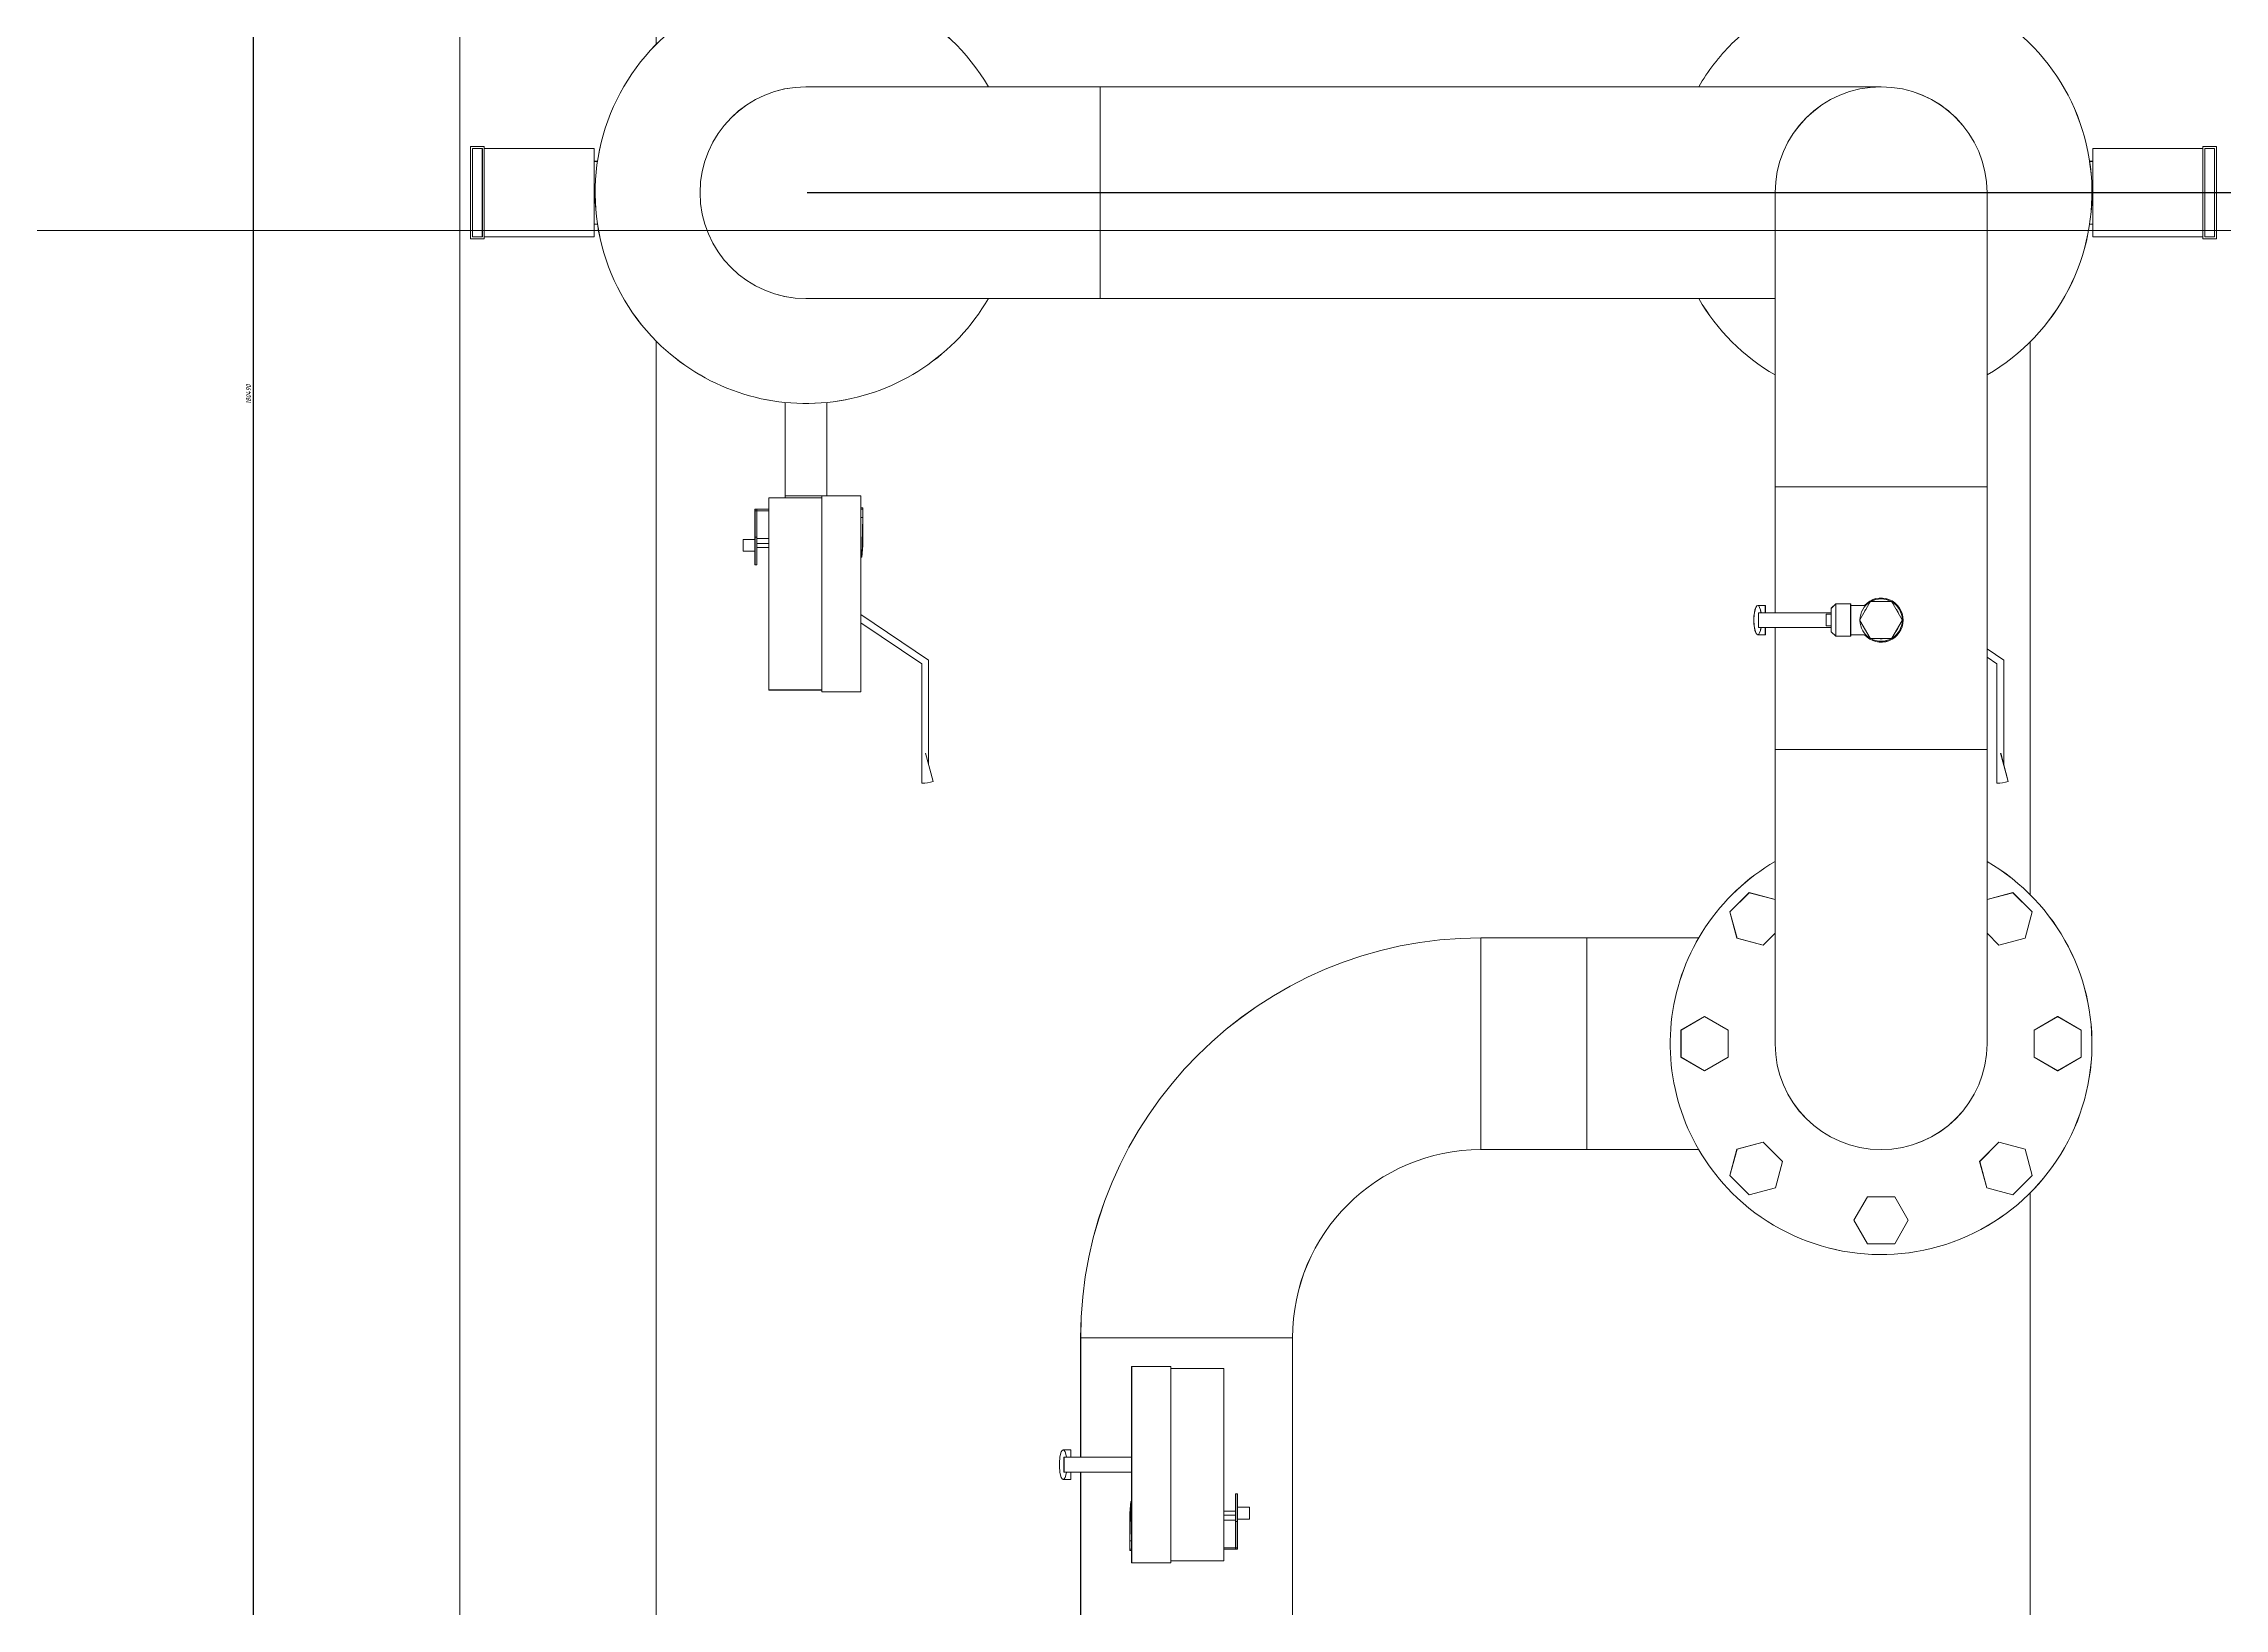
# Model space of a CAD drawing. Header units: millimetres. Extents: x -8689834 to 9419935, y 0 to 233063.
# Drawn here: x -420824 to -419712, y 217918 to 218716 of the extents above; entities that cross this region are included whole.
import ezdxf

# ---------------------------------------------------------------- set-up
doc = ezdxf.new("R2010")
doc.units = ezdxf.units.MM
doc.header["$MEASUREMENT"] = 0
doc.layers.get('0').update_dxf_attribs({"color": 250, "lineweight": 9})
doc.layers.add('25. ЗАЛИВКА ЗОН', color=7, linetype='Continuous', lineweight=0, transparency=0.2)
for name, color, linetype, lineweight in [('2D.ПроекцииПлан. Цвет-Ошибка', 5, 'ByLayer', 35), ('2D.ПроекцииПлан.0', 250, 'ByLayer', 35), ('2D.ПроекцииПлан.25. ЗАЛИВКА ЗОН', 7, 'ByLayer', 0), ('ViewportFrames', 5, 'Continuous', 0), ('Координатные сетки', 7, 'Continuous', 0), ('Размеры координатных сеток', 7, 'Continuous', 0)]:
    doc.layers.add(name, color=color, linetype=linetype, lineweight=lineweight)
doc.styles.add('МОЭК-Проект', font='', dxfattribs={"oblique": 15})
doc.styles.get('МОЭК-Проект').set_extended_font_data('GOST_type_A')
doc.dimstyles.new('МОЭК', dxfattribs={"dimtxt": 2.5, "dimasz": 2.5, "dimexe": 1.5, "dimexo": 0.625, "dimgap": 1, "dimtad": 1, "dimdec": 0, "dimlfac": 50, "dimtxsty": 'МОЭК-Проект', "dimblk": 'OBLIQUE', "dimblk1": 'OBLIQUE', "dimblk2": 'OBLIQUE', "dimcen": 2.5, "dimdle": 1.5, "dimadec": 0, "dimazin": 2, "dimtfac": 0.75, "dimtdec": 4, "dimtmove": 1, "dimatfit": 3, "dimldrblk": 'NONE', "dimfxl": 1, "dimtfill": 1, "dimtolj": 1, "dimarcsym": 1})

# ---------------------------------------------------------------- blocks, each defined once
blk = doc.blocks.new('PROJECTION_BLOCK_{52f8b46a-f59a-49b0-99aa-7306b7d34186}')
at = {"layer": '2D.ПроекцииПлан. Цвет-Ошибка', "color": 0, "lineweight": -2}
for p, q in [((-1.089, 3.131), (-4.089, 3.131)), ((-1.089, 3.131), (-1.089, 0.971)), ((-1.089, 0.971), (-1.089, 3.131)), ((-1.089, 3.131), (6.871, 3.131)), ((-7.509, 1.581), (-7.509, 2.521)), ((-7.369, 2.521), (-7.509, 2.521)), ((-7.389, 2.501), (-7.489, 2.501)), ((-7.489, 2.501), (-7.489, 1.601)), ((-7.389, 1.601), (-7.389, 2.501)), ((-7.369, 1.581), (-7.369, 2.521)), ((-6.249, 2.501), (-7.369, 2.501)), ((-6.249, 1.601), (-6.249, 2.501)), ((9.031, 2.501), (9.031, 1.601)), ((9.031, 2.501), (10.151, 2.501)), ((10.151, 2.521), (10.151, 1.581)), ((10.151, 2.521), (10.291, 2.521)), ((10.271, 2.501), (10.171, 2.501)), ((10.171, 2.501), (10.171, 1.601)), ((10.271, 1.601), (10.271, 2.501)), ((10.291, 2.521), (10.291, 1.581)), ((-6.215, 2.371), (-6.249, 2.371)), ((8.997, 2.371), (9.031, 2.371)), ((5.791, 2.051), (5.791, -0.949)), ((7.951, 2.051), (7.951, -0.949)), ((-7.369, 1.581), (-7.509, 1.581)), ((-7.489, 1.601), (-7.389, 1.601)), ((-6.249, 1.601), (-7.369, 1.601)), ((-6.215, 1.731), (-6.249, 1.731)), ((8.997, 1.731), (9.031, 1.731)), ((9.031, 1.601), (10.151, 1.601)), ((10.151, 1.581), (10.291, 1.581)), ((10.171, 1.601), (10.271, 1.601)), ((-1.089, 0.971), (-4.089, 0.971)), ((-1.089, 0.971), (5.791, 0.971)), ((-4.302, -1.041), (-4.302, -0.088)), ((-3.876, -1.041), (-3.876, -0.088)), ((-4.469, -1.061), (-4.469, -3.021)), ((-4.469, -1.061), (-3.929, -1.061)), ((-4.302, -1.041), (-3.929, -1.041)), ((-4.302, -1.041), (-4.089, -1.041)), ((-4.302, -1.061), (-4.302, -1.041)), ((-4.089, -1.041), (-3.929, -1.041)), ((-3.929, -1.041), (-3.929, -3.041)), ((-3.929, -1.041), (-3.529, -1.041)), ((-3.529, -1.041), (-3.529, -3.041)), ((7.951, -0.949), (5.791, -0.949)), ((5.791, -0.949), (7.951, -0.949)), ((5.791, -2.233), (5.791, -0.949)), ((7.951, -3.629), (7.951, -0.949)), ((-4.589, -1.178), (-4.609, -1.178)), ((-4.609, -1.178), (-4.609, -1.461)), ((-4.609, -1.178), (-4.609, -1.192)), ((-4.609, -1.178), (-4.469, -1.178)), ((-4.609, -1.192), (-4.469, -1.192)), ((-4.589, -1.178), (-4.589, -1.461)), ((-3.509, -1.164), (-3.529, -1.164)), ((-3.529, -1.164), (-3.509, -1.164)), ((-3.529, -1.178), (-3.509, -1.178)), ((-3.529, -1.263), (-3.509, -1.263)), ((-3.509, -1.263), (-3.529, -1.263)), ((-3.519, -1.652), (-3.509, -1.263)), ((-3.509, -1.164), (-3.509, -1.263)), ((-3.509, -1.164), (-3.509, -1.178)), ((-3.509, -1.263), (-3.509, -1.546)), ((-3.509, -1.546), (-3.509, -1.263)), ((-4.729, -1.503), (-4.729, -1.486)), ((-4.609, -1.486), (-4.729, -1.486)), ((-4.729, -1.606), (-4.729, -1.503)), ((-4.609, -1.461), (-4.609, -1.744)), ((-4.589, -1.461), (-4.609, -1.461)), ((-4.589, -1.744), (-4.589, -1.461)), ((-4.589, -1.475), (-4.469, -1.475)), ((-4.589, -1.526), (-4.469, -1.526)), ((-3.519, -1.666), (-3.509, -1.546)), ((-4.609, -1.606), (-4.729, -1.606)), ((-4.609, -1.744), (-4.589, -1.744)), ((-4.589, -1.566), (-4.469, -1.566)), ((-3.529, -1.652), (-3.519, -1.652)), ((-3.519, -1.666), (-3.529, -1.666)), ((-3.519, -1.652), (-3.519, -1.666)), ((5.691, -2.158), (5.613, -2.158)), ((5.691, -2.233), (5.691, -2.158)), ((6.411, -2.143), (6.361, -2.188)), ((6.361, -2.428), (6.361, -2.188)), ((6.411, -2.143), (6.411, -2.308)), ((6.411, -2.473), (6.411, -2.143)), ((6.411, -2.143), (6.561, -2.143)), ((6.561, -2.143), (6.561, -2.308)), ((6.716, -2.158), (6.561, -2.158)), ((6.655, -2.304), (6.76, -2.123)), ((6.766, -2.119), (6.976, -2.119)), ((6.982, -2.123), (7.087, -2.304)), ((-3.529, -2.251), (-2.839, -2.717)), ((-3.529, -2.336), (-2.909, -2.754)), ((6.361, -2.233), (5.621, -2.233)), ((5.621, -2.383), (5.621, -2.233)), ((6.361, -2.383), (5.621, -2.383)), ((5.691, -2.458), (5.691, -2.383)), ((5.791, -3.629), (5.791, -2.383)), ((6.311, -2.368), (6.311, -2.248)), ((6.361, -2.248), (6.311, -2.248)), ((6.361, -2.368), (6.311, -2.368)), ((6.411, -2.473), (6.361, -2.428)), ((6.411, -2.308), (6.411, -2.473)), ((6.561, -2.308), (6.561, -2.473)), ((6.76, -2.493), (6.655, -2.312)), ((7.087, -2.312), (6.982, -2.493)), ((5.691, -2.458), (5.613, -2.458)), ((6.411, -2.473), (6.561, -2.473)), ((6.716, -2.458), (6.561, -2.458)), ((6.976, -2.497), (6.766, -2.497)), ((7.951, -2.602), (8.121, -2.717)), ((-2.909, -2.754), (-2.909, -3.691)), ((-2.839, -2.717), (-2.839, -3.782)), ((7.951, -2.687), (8.051, -2.754)), ((8.051, -2.754), (8.051, -3.691)), ((8.121, -2.717), (8.121, -3.782)), ((-4.469, -3.021), (-3.929, -3.021)), ((-3.929, -3.041), (-3.529, -3.041)), ((-2.909, -3.691), (-2.909, -3.971)), ((-2.87, -3.665), (-2.793, -3.955)), ((7.951, -3.629), (5.791, -3.629)), ((5.791, -3.629), (7.951, -3.629)), ((5.791, -3.629), (5.791, -6.629)), ((7.951, -3.629), (7.951, -6.629)), ((8.051, -3.691), (8.051, -3.971)), ((8.09, -3.665), (8.167, -3.955)), ((5.526, -5.088), (5.33, -5.284)), ((5.791, -5.159), (5.526, -5.088)), ((8.215, -5.088), (7.951, -5.159)), ((8.411, -5.284), (8.215, -5.088)), ((5.33, -5.284), (5.402, -5.552)), ((8.34, -5.552), (8.411, -5.284)), ((2.791, -7.709), (2.791, -5.549)), ((2.791, -5.549), (2.791, -7.709)), ((2.791, -5.549), (3.871, -5.549)), ((3.871, -6.629), (3.871, -5.549)), ((3.871, -5.549), (3.871, -7.709)), ((5.012, -5.549), (3.871, -5.549)), ((5.402, -5.552), (5.67, -5.623)), ((5.67, -5.623), (5.791, -5.502)), ((7.951, -5.502), (8.072, -5.623)), ((8.072, -5.623), (8.34, -5.552)), ((5.071, -6.351), (4.831, -6.49)), ((5.311, -6.49), (5.071, -6.351)), ((8.671, -6.351), (8.431, -6.49)), ((8.911, -6.49), (8.671, -6.351)), ((3.871, -7.709), (3.871, -6.629)), ((4.831, -6.49), (4.831, -6.767)), ((5.311, -6.767), (5.311, -6.49)), ((8.431, -6.49), (8.431, -6.767)), ((8.911, -6.767), (8.911, -6.49)), ((4.831, -6.767), (5.071, -6.906)), ((5.071, -6.906), (5.311, -6.767)), ((8.431, -6.767), (8.671, -6.906)), ((8.671, -6.906), (8.911, -6.767)), ((2.791, -7.709), (3.871, -7.709)), ((5.012, -7.709), (3.871, -7.709)), ((5.402, -7.705), (5.33, -7.973)), ((5.67, -7.634), (5.402, -7.705)), ((5.866, -7.83), (5.67, -7.634)), ((8.072, -7.634), (7.876, -7.83)), ((8.34, -7.705), (8.072, -7.634)), ((8.411, -7.973), (8.34, -7.705)), ((5.33, -7.973), (5.526, -8.169)), ((5.794, -8.097), (5.866, -7.83)), ((7.876, -7.83), (7.948, -8.097)), ((8.215, -8.169), (8.411, -7.973)), ((5.526, -8.169), (5.794, -8.097)), ((6.732, -8.189), (6.594, -8.429)), ((7.01, -8.189), (6.732, -8.189)), ((7.148, -8.429), (7.01, -8.189)), ((7.948, -8.097), (8.215, -8.169)), ((6.594, -8.429), (6.732, -8.669)), ((7.01, -8.669), (7.148, -8.429)), ((6.732, -8.669), (7.01, -8.669)), ((-1.289, -9.629), (0.871, -9.629)), ((0.871, -9.629), (-1.289, -9.629)), ((-1.289, -10.847), (-1.289, -9.629)), ((0.871, -15.429), (0.871, -9.629)), ((-0.769, -11.922), (-0.769, -9.922)), ((-0.369, -9.922), (-0.769, -9.922)), ((-0.369, -11.922), (-0.369, -9.922)), ((0.171, -9.942), (-0.369, -9.942)), ((0.171, -11.902), (0.171, -9.942)), ((-1.389, -10.772), (-1.467, -10.772)), ((-0.769, -10.847), (-1.459, -10.847)), ((-1.459, -10.997), (-1.459, -10.847)), ((-1.389, -10.847), (-1.389, -10.772)), ((-1.389, -11.072), (-1.467, -11.072)), ((-0.769, -10.997), (-1.459, -10.997)), ((-1.389, -11.072), (-1.389, -10.997)), ((-1.289, -15.049), (-1.289, -10.997)), ((-0.779, -11.297), (-0.789, -11.417)), ((-0.779, -11.311), (-0.789, -11.7)), ((-0.779, -11.311), (-0.779, -11.297)), ((-0.779, -11.297), (-0.769, -11.297)), ((-0.769, -11.311), (-0.779, -11.311)), ((0.311, -11.219), (0.291, -11.219)), ((0.291, -11.219), (0.291, -11.502)), ((0.311, -11.502), (0.311, -11.219)), ((-0.789, -11.7), (-0.789, -11.417)), ((-0.789, -11.417), (-0.789, -11.7)), ((0.291, -11.397), (0.171, -11.397)), ((0.291, -11.437), (0.171, -11.437)), ((0.291, -11.488), (0.171, -11.488)), ((0.291, -11.502), (0.311, -11.502)), ((0.291, -11.785), (0.291, -11.502)), ((0.311, -11.357), (0.431, -11.357)), ((0.311, -11.477), (0.431, -11.477)), ((0.311, -11.785), (0.311, -11.502)), ((0.431, -11.357), (0.431, -11.46)), ((0.431, -11.46), (0.431, -11.477)), ((-0.769, -11.7), (-0.789, -11.7)), ((-0.789, -11.7), (-0.769, -11.7)), ((-0.789, -11.799), (-0.789, -11.7)), ((0.311, -11.771), (0.171, -11.771)), ((0.311, -11.785), (0.311, -11.771)), ((-0.789, -11.799), (-0.789, -11.785)), ((-0.769, -11.785), (-0.789, -11.785)), ((-0.789, -11.799), (-0.769, -11.799)), ((-0.769, -11.799), (-0.789, -11.799)), ((-0.369, -11.922), (-0.769, -11.922)), ((0.171, -11.902), (-0.369, -11.902)), ((0.311, -11.785), (0.171, -11.785)), ((0.291, -11.785), (0.311, -11.785))]:
    blk.add_line(p, q, dxfattribs=at)
at = {"layer": '2D.ПроекцииПлан. Цвет-Ошибка', "color": 0, "lineweight": -2, "extrusion": (0, 0, -1)}
for centre, radius, start, end in [((4.089, 2.051), 2.15, 315, 149.846), ((-6.871, 2.051), 2.15, 45, 239.846), ((-6.871, 2.051), 2.15, 30.154, 45), ((4.089, 2.051), 1.08, 270, 90), ((-6.871, 2.051), 1.08, 0, 180), ((4.089, 2.051), 2.15, 210.154, 315), ((-6.871, 2.051), 2.15, 300.154, 329.846), ((-6.871, -6.629), 2.15, 315, 59.846), ((-6.871, -6.629), 2.15, 120.154, 315), ((-6.871, -6.629), 1.08, 180, 0)]:
    blk.add_arc(centre, radius, start, end, dxfattribs=at)
at = {"layer": '2D.ПроекцииПлан. Цвет-Ошибка', "color": 0, "lineweight": -2}
for centre, radius, start, end in [((-4.089, 2.051), 1.08, 90, 270), ((6.871, 2.051), 1.08, 0, 180), ((6.871, -2.308), 0.216, 121.045, 178.955), ((6.871, -2.308), 0.19, 144.119, 155.881), ((6.871, -2.308), 0.225, 0, 138.1897), ((6.871, -2.308), 0.216, 118.955, 121.045), ((6.871, -2.308), 0.216, 61.045, 118.955), ((6.871, -2.308), 0.19, 84.119, 95.881), ((6.871, -2.308), 0.216, 58.955, 61.045), ((6.871, -2.308), 0.216, 1.045, 58.955), ((6.871, -2.308), 0.19, 24.119, 35.881), ((6.871, -2.308), 0.216, 178.955, 181.045), ((6.871, -2.308), 0.216, 181.045, 238.955), ((6.871, -2.308), 0.19, 204.119, 215.881), ((6.871, -2.308), 0.225, 221.8103, 0), ((6.871, -2.308), 0.216, 301.045, 358.955), ((6.871, -2.308), 0.19, 324.119, 335.881), ((6.871, -2.308), 0.216, 358.955, 1.045), ((6.871, -2.308), 0.216, 238.955, 241.045), ((6.871, -2.308), 0.216, 241.045, 298.955), ((6.871, -2.308), 0.19, 264.119, 275.881), ((6.871, -2.308), 0.216, 298.955, 301.045), ((-2.909, -3.521), 0.45, 270, 285), ((8.051, -3.521), 0.45, 270, 285), ((2.791, -9.629), 4.08, 90, 180), ((6.871, -6.629), 1.08, 180, 0), ((2.791, -9.629), 1.92, 90, 180)]:
    blk.add_arc(centre, radius, start, end, dxfattribs=at)
for centre, start_param, end_param in [((5.613, -2.308), 0, 3.141593), ((5.613, -2.308), -1.047198, 0), ((5.613, -2.308), -3.141593, -2.094395), ((-1.467, -10.922), 0, 3.141593), ((-1.467, -10.922), -1.047198, 0), ((-1.467, -10.922), -3.141593, -2.094395)]:
    blk.add_ellipse(centre, major_axis=(0, 0.15), ratio=0.258819, start_param=start_param, end_param=end_param, dxfattribs=at)
at = {"layer": '2D.ПроекцииПлан.25. ЗАЛИВКА ЗОН', "color": 0, "lineweight": -2}
for p, q in [((-7.617, 32.247), (-7.617, -28.663)), ((-5.617, 3.564), (-5.617, 6.596)), ((-5.617, -18.18), (-5.617, 0.539)), ((8.391, 0.531), (8.391, -5.108)), ((8.391, -8.149), (8.391, -17.845))]:
    blk.add_line(p, q, dxfattribs=at)
blk = doc.blocks.new('*U1750')
at = {"layer": 'Координатные сетки', "lineweight": 13, "ltscale": 3}
blk.add_line((-68.305, 110.103), (-235.949, 110.103), dxfattribs=at)
at = {"layer": '2D.ПроекцииПлан.0', "lineweight": 13}
blk.add_blockref('PROJECTION_BLOCK_{52f8b46a-f59a-49b0-99aa-7306b7d34186}', (-138.328, 108.437), dxfattribs=at)
blk = doc.blocks.new('_Oblique')
at = {"color": 0, "linetype": 'ByBlock', "lineweight": -2}
blk.add_line((-0.5, -0.5), (0.5, 0.5), dxfattribs=at)
blk = doc.blocks.new('*D1910')
at = {"layer": 'Размеры координатных сеток', "color": 0, "lineweight": -2, "ltscale": 100, "transparency": 16777216}
for p, q in [((-417750.8, 229894.6), (-424653.2, 229894.6)), ((-424651.7, 229896.1), (-424651.7, 215422.3)), ((-417753.9, 215423.8), (-424653.2, 215423.8))]:
    blk.add_line(p, q, dxfattribs=at)
at = {"layer": 'Размеры координатных сеток', "color": 0, "lineweight": -2, "ltscale": 100, "transparency": 16777216, "xscale": 2.5, "yscale": 2.5, "zscale": 2.5}
for p, rotation in [((-424651.7, 229894.6), 90), ((-424651.7, 215423.8), 270)]:
    blk.add_blockref('_Oblique', p, dxfattribs=dict(at, rotation=rotation))
at = {"layer": 'Размеры координатных сеток', "color": 0, "lineweight": 13, "ltscale": 100, "transparency": 16777216, "insert": (-424654, 222659.2), "char_height": 2.5, "attachment_point": 5, "rotation": 90, "style": 'МОЭК-Проект', "bg_fill": 3, "box_fill_scale": 1.25, "bg_fill_color": 256, "bg_fill_true_color": 13158600, "bg_fill_transparency": 0}
blk.add_mtext('\\A1;723542', dxfattribs=at)
blk = doc.blocks.new('_None')
blk = doc.blocks.new('*D1945')
at = {"layer": '25. ЗАЛИВКА ЗОН', "color": 0, "lineweight": -2, "transparency": 16777216}
for p, q in [((-420437.2, 219125.4), (-419398.9, 219125.4)), ((-419400.4, 219126.9), (-419400.4, 218638.7)), ((-420434.5, 218640.2), (-419398.9, 218640.2))]:
    blk.add_line(p, q, dxfattribs=at)
at = {"layer": '25. ЗАЛИВКА ЗОН', "color": 0, "lineweight": -2, "transparency": 16777216, "xscale": 2.5, "yscale": 2.5, "zscale": 2.5}
for p, rotation in [((-419400.4, 219125.4), 90), ((-419400.4, 218640.2), 270)]:
    blk.add_blockref('_Oblique', p, dxfattribs=dict(at, rotation=rotation))
at = {"layer": '25. ЗАЛИВКА ЗОН', "color": 0, "lineweight": 13, "transparency": 16777216, "insert": (-419402.6, 218882.8), "char_height": 2.5, "attachment_point": 5, "rotation": 90, "style": 'МОЭК-Проект', "bg_fill": 3, "box_fill_scale": 1.25, "bg_fill_color": 256, "bg_fill_true_color": 13158600, "bg_fill_transparency": 0}
blk.add_mtext('\\A1;24260', dxfattribs=at)
blk = doc.blocks.new('*D1946')
at = {"layer": '25. ЗАЛИВКА ЗОН', "color": 0, "lineweight": -2, "transparency": 16777216}
for p, q in [((-420434.5, 218640.2), (-419398.9, 218640.2)), ((-419400.4, 218641.7), (-419400.4, 217025.7)), ((-420177.5, 217027.2), (-419398.9, 217027.2))]:
    blk.add_line(p, q, dxfattribs=at)
at = {"layer": '25. ЗАЛИВКА ЗОН', "color": 0, "lineweight": -2, "transparency": 16777216, "xscale": 2.5, "yscale": 2.5, "zscale": 2.5}
for p, rotation in [((-419400.4, 218640.2), 90), ((-419400.4, 217027.2), 270)]:
    blk.add_blockref('_Oblique', p, dxfattribs=dict(at, rotation=rotation))
at = {"layer": '25. ЗАЛИВКА ЗОН', "color": 0, "lineweight": 13, "transparency": 16777216, "insert": (-419402.6, 217833.7), "char_height": 2.5, "attachment_point": 5, "rotation": 90, "style": 'МОЭК-Проект', "bg_fill": 3, "box_fill_scale": 1.25, "bg_fill_color": 256, "bg_fill_true_color": 13158600, "bg_fill_transparency": 0}
blk.add_mtext('\\A1;80650', dxfattribs=at)
blk = doc.blocks.new('*D1959')
at = {"layer": '25. ЗАЛИВКА ЗОН', "color": 0, "lineweight": -2, "transparency": 16777216}
for p, q in [((-420717, 220343.7), (-420717, 216730.9)), ((-420612.3, 220342.2), (-420718.5, 220342.2)), ((-420612.3, 216732.4), (-420718.5, 216732.4))]:
    blk.add_line(p, q, dxfattribs=at)
at = {"layer": '25. ЗАЛИВКА ЗОН', "color": 0, "lineweight": -2, "transparency": 16777216, "xscale": 2.5, "yscale": 2.5, "zscale": 2.5}
for p, rotation in [((-420717, 220342.2), 90), ((-420717, 216732.4), 270)]:
    blk.add_blockref('_Oblique', p, dxfattribs=dict(at, rotation=rotation))
at = {"layer": '25. ЗАЛИВКА ЗОН', "color": 0, "lineweight": 13, "transparency": 16777216, "insert": (-420719.3, 218537.3), "char_height": 2.5, "attachment_point": 5, "rotation": 90, "style": 'МОЭК-Проект', "bg_fill": 3, "box_fill_scale": 1.25, "bg_fill_color": 256, "bg_fill_true_color": 13158600, "bg_fill_transparency": 0}
blk.add_mtext('\\A1;180490', dxfattribs=at)

msp = doc.modelspace()

# ---------------------------------------------------------------- block references
at = {"layer": 'ViewportFrames', "lineweight": 13, "ltscale": 100, "xscale": 50, "yscale": 50, "zscale": 50}
msp.add_blockref('*U1750', (-413314.257, 213115.736), dxfattribs=at)

# ---------------------------------------------------------------- next in the draw order: linework, layer by layer
at = {"layer": 'Координатные сетки', "lineweight": 13, "ltscale": 3}
msp.add_line((-416729.505, 218620.903), (-425111.682, 218620.903), dxfattribs=at)

# ---------------------------------------------------------------- next in the draw order: block references
at = {"layer": '2D.ПроекцииПлан.0', "lineweight": 13, "xscale": 50, "yscale": 50, "zscale": 50}
msp.add_blockref('PROJECTION_BLOCK_{52f8b46a-f59a-49b0-99aa-7306b7d34186}', (-420230.675, 218537.592), dxfattribs=at)

# ---------------------------------------------------------------- next in the draw order: dimensions: what is measured, and where the dimension line sits
at = {"layer": 'Размеры координатных сеток', "lineweight": 13, "ltscale": 100}
dim = msp.add_linear_dim(base=(-424651.725, 215423.815), p1=(-417750.138, 229894.646), p2=(-417753.262, 215423.815), angle=90, dimstyle='МОЭК', override={"dimscale": 1, "dimlfac": 50}, dxfattribs=at)
dim.commit()
dim.dimension.update_dxf_attribs({"geometry": '*D1910', "text_midpoint": (-424653.975, 222659.23)})

# ---------------------------------------------------------------- next in the draw order: dimensions: what is measured, and where the dimension line sits
at = {"layer": '25. ЗАЛИВКА ЗОН', "lineweight": 13}
for base, p1, p2, picture, middle in [((-420717.031, 216732.432), (-420611.695, 220342.164), (-420611.695, 216732.432), '*D1959', (-420719.281, 218537.298)), ((-419400.366, 218640.162), (-420437.818, 219125.421), (-420435.127, 218640.162), '*D1945', (-419402.616, 218882.791))]:
    dim = msp.add_linear_dim(base=base, p1=p1, p2=p2, angle=90, dimstyle='МОЭК', override={"dimrnd": 10}, dxfattribs=at)
    dim.commit()
    dim.dimension.update_dxf_attribs({"geometry": picture, "text_midpoint": middle})

# ---------------------------------------------------------------- next in the draw order: dimensions: what is measured, and where the dimension line sits
dim = msp.add_linear_dim(base=(-419400.366, 217027.162), p1=(-420435.127, 218640.162), p2=(-420178.127, 217027.162), angle=90, dimstyle='МОЭК', override={"dimrnd": 10}, dxfattribs=at)
dim.commit()
dim.dimension.update_dxf_attribs({"geometry": '*D1946', "text_midpoint": (-419402.616, 217833.662)})

doc.saveas('drawing.dxf')
